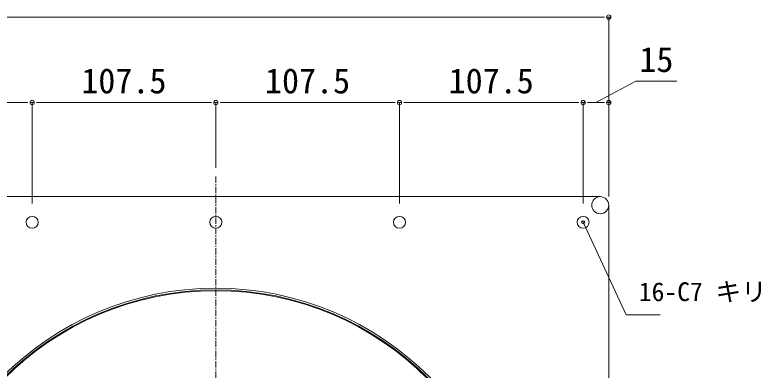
# Model space of a CAD drawing. Units: millimetres, scale not verified. Extents: x -1380 to 1380, y -955 to 955.
# Drawn here: x -567.8 to -131.1, y 353.7 to 561.3 of the extents above; entities that cross this region are included whole.
import ezdxf
from ezdxf.enums import TextEntityAlignment as Align

# ---------------------------------------------------------------- set-up
doc = ezdxf.new("R2010")
doc.units = ezdxf.units.MM
doc.header["$LTSCALE"] = 3
doc.linetypes.add('USER1', pattern=[2, 1.25, -0.25, 0.25, -0.25])
for name, color, linetype, lineweight in [('0-0_0', 7, 'Continuous', 15), ('0-2_L-2', 7, 'Continuous', 18), ('0-3_L-1', 7, 'Continuous', 18), ('0-4_L-5', 2, 'USER1', 18), ('0-7_MOJI', 7, 'Continuous', 18), ('0-8_SUNPO', 7, 'Continuous', 18)]:
    doc.layers.add(name, color=color, linetype=linetype, lineweight=lineweight)
doc.styles.add('ＭＳ ゴシック', font='')
doc.styles.get('ＭＳ ゴシック').set_extended_font_data('MS Gothic')

# ---------------------------------------------------------------- blocks, each defined once
blk = doc.blocks.new('_DOT')
at = {"layer": '0-0_0'}
for p, q in [((-0.5, 0), (-1, 0)), ((0.25, 0), (-0.25, 0))]:
    blk.add_line(p, q, dxfattribs=at)
blk.add_circle((0, 0), 0.25, dxfattribs=at)
blk = doc.blocks.new('_DOTSMALL')
at = {"layer": '0-0_0'}
blk.add_line((0.0625, 0), (-0.0625, 0), dxfattribs=at)
blk.add_circle((0, 0), 0.0625, dxfattribs=at)

msp = doc.modelspace()

# ---------------------------------------------------------------- linework, layer by layer
at = {"layer": '0-2_L-2'}
for radius in [175.5, 175]:
    msp.add_circle((-450.212, 225.046), radius, dxfattribs=at)
at = {"layer": '0-3_L-1'}
for p, q in [((-225.212, 455.046), (-675.212, 455.046)), ((-220.212, 0.046), (-220.212, 450.046))]:
    msp.add_line(p, q, dxfattribs=at)
for centre, radius in [((-225.212, 450.046), 5), ((-557.712, 440.046), 3.5), ((-450.212, 440.046), 3.5), ((-342.712, 440.046), 3.5), ((-235.212, 440.046), 3.5), ((-450.212, 225.046), 176.5)]:
    msp.add_circle(centre, radius, dxfattribs=at)
at = {"layer": '0-4_L-5'}
msp.add_line((-450.212, 466.871), (-450.212, -16.779), dxfattribs=at)
at = {"layer": '0-8_SUNPO'}
for p, q in [((-675.212, 560.027), (-225.212, 560.027)), ((-220.212, 455.046), (-220.212, 560.027)), ((-660.212, 510.027), (-562.712, 510.027)), ((-557.712, 451.046), (-557.712, 510.027)), ((-557.712, 451.046), (-557.712, 510.027)), ((-552.712, 510.027), (-455.212, 510.027)), ((-450.212, 471.871), (-450.212, 510.027)), ((-450.212, 471.871), (-450.212, 510.027)), ((-445.212, 510.027), (-347.712, 510.027)), ((-342.712, 451.046), (-342.712, 510.027)), ((-342.712, 451.046), (-342.712, 510.027)), ((-240.212, 510.027), (-337.712, 510.027)), ((-235.212, 451.046), (-235.212, 510.027)), ((-235.212, 451.046), (-235.212, 510.027)), ((-225.212, 510.027), (-230.212, 510.027)), ((-220.212, 455.046), (-220.212, 510.027))]:
    msp.add_line(p, q, dxfattribs=at)
for points in [[(-227.712, 510.027), (-204.299, 522.527), (-180.37, 522.527)], [(-235.212, 440.046), (-210.129, 386.038), (-190.129, 386.038)]]:
    msp.add_lwpolyline(points, dxfattribs=at)

# ---------------------------------------------------------------- block references
at = {"layer": '0-8_SUNPO', "xscale": 5, "yscale": 5}
for p in [(-220.212, 560.027), (-557.712, 510.027), (-450.212, 510.027), (-342.712, 510.027), (-235.212, 510.027), (-220.212, 510.027)]:
    msp.add_blockref('_DOT', p, dxfattribs=at)
at = {"layer": '0-8_SUNPO'}
for name, p, xscale, yscale, rotation in [('_DOT', (-557.712, 510.027), 5, 5, 180), ('_DOT', (-450.212, 510.027), 5, 5, 180), ('_DOT', (-342.712, 510.027), 5, 5, 180), ('_DOT', (-235.212, 510.027), 5, 5, 180), ('_DOTSMALL', (-235.212, 440.046), 15, 15, 114.91168)]:
    msp.add_blockref(name, p, dxfattribs=dict(at, xscale=xscale, yscale=yscale, rotation=rotation))

# ---------------------------------------------------------------- texts
at = {"layer": '0-7_MOJI', "style": 'ＭＳ ゴシック'}
msp.add_text('16-C7 キリ ', height=11, dxfattribs=at).set_placement((-202.616, 390.671), align=Align.BOTTOM_LEFT)
at = {"layer": '0-8_SUNPO', "style": 'ＭＳ ゴシック'}
for s, p in [('15', (-202.335, 523.527)), ('107.5', (-528.962, 511.027)), ('107.5', (-421.462, 511.027)), ('107.5', (-313.962, 511.027))]:
    msp.add_text(s, height=14.66, dxfattribs=at).set_placement(p, align=Align.BOTTOM_LEFT)

doc.saveas('drawing.dxf')
